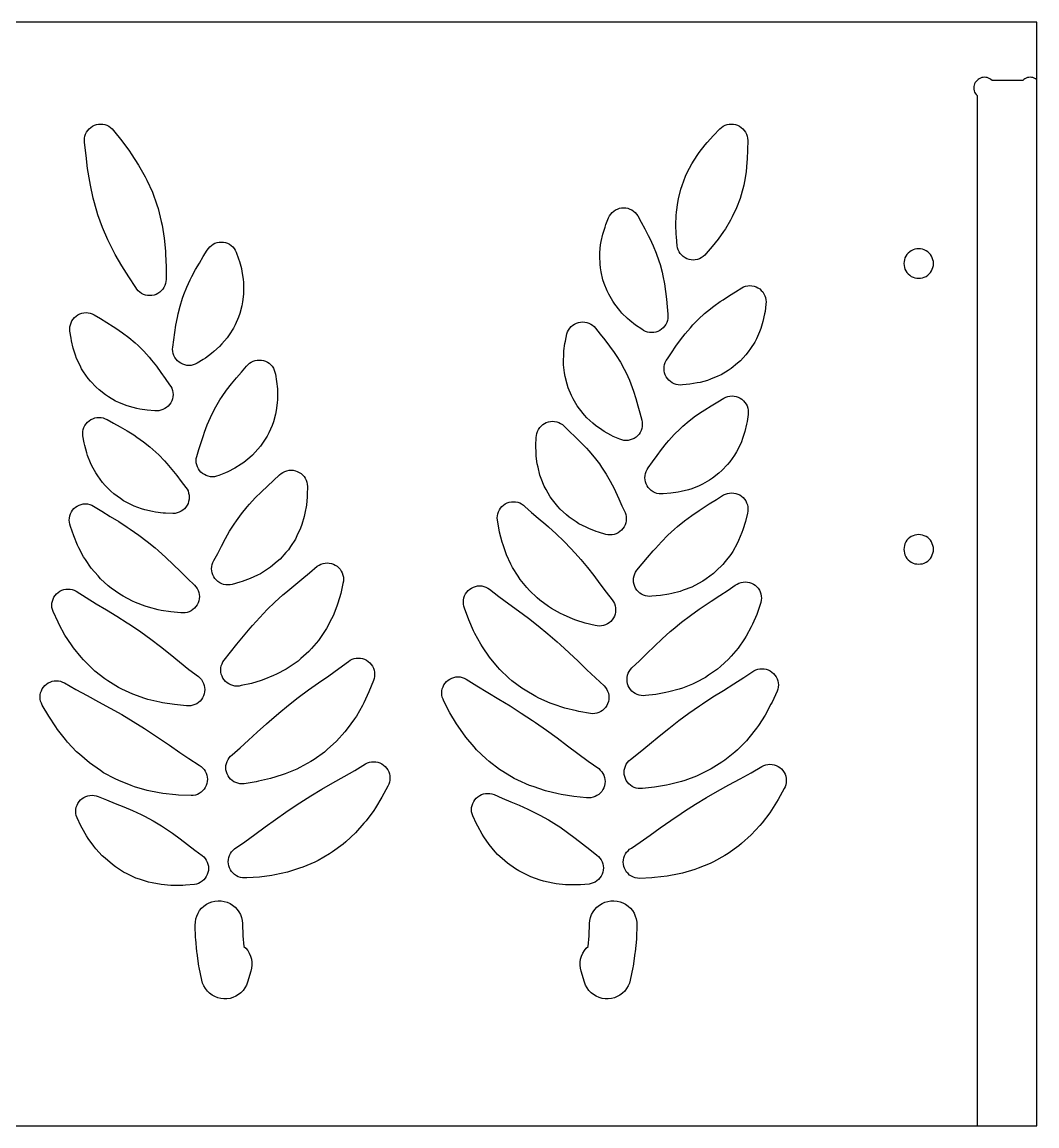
# Model space of a CAD drawing. Header units: inches. Extents: x 0 to 42.2, y -1.9 to 14.
# Drawn here: x 29.38 to 42.25, y 0 to 14 of the extents above; entities that cross this region are included whole.
import ezdxf

# ---------------------------------------------------------------- set-up
doc = ezdxf.new("R2010")
doc.units = ezdxf.units.IN
doc.header["$MEASUREMENT"] = 0
for name, color, linetype in [('CUT_INSIDE', 5, 'Continuous'), ('CUT_OUTSIDE', 1, 'Continuous'), ('POCKET_0.375', 4, 'Continuous'), ('POCKET_0.500', 4, 'Continuous')]:
    doc.layers.add(name, color=color, linetype=linetype)

msp = doc.modelspace()

# ---------------------------------------------------------------- linework, layer by layer
at = {"layer": 'CUT_INSIDE'}
for points in [[(31.101, 10.558), (31.077, 10.546), (31.052, 10.538), (31.025, 10.533), (30.998, 10.531), (30.971, 10.533), (30.945, 10.538), (30.919, 10.546), (30.895, 10.558), (30.873, 10.573), (30.852, 10.591), (30.835, 10.611), (30.82, 10.634), (30.731, 10.77), (30.643, 10.909), (30.561, 11.051), (30.485, 11.198), (30.465, 11.24), (30.397, 11.396), (30.341, 11.556), (30.325, 11.602), (30.28, 11.766), (30.245, 11.933), (30.236, 11.976), (30.21, 12.141), (30.189, 12.307), (30.17, 12.473), (30.168, 12.5), (30.17, 12.527), (30.175, 12.553), (30.184, 12.579), (30.196, 12.603), (30.211, 12.626), (30.229, 12.646), (30.249, 12.664), (30.272, 12.679), (30.296, 12.691), (30.321, 12.699), (30.348, 12.704), (30.375, 12.706), (30.402, 12.704), (30.428, 12.699), (30.454, 12.691), (30.478, 12.679), (30.5, 12.664), (30.521, 12.646), (30.538, 12.626), (30.642, 12.494), (30.741, 12.361), (30.763, 12.328), (30.856, 12.186), (30.939, 12.039), (30.96, 11.997), (31.031, 11.841), (31.087, 11.681), (31.103, 11.635), (31.144, 11.471), (31.154, 11.425), (31.181, 11.261), (31.196, 11.096), (31.199, 11.058), (31.204, 10.897), (31.205, 10.737), (31.203, 10.71), (31.197, 10.684), (31.189, 10.658), (31.177, 10.634), (31.162, 10.611), (31.144, 10.591), (31.124, 10.573)], [(38.499, 11.807), (38.484, 11.761), (38.44, 11.642), (38.384, 11.528), (38.363, 11.486), (38.299, 11.379), (38.275, 11.343), (38.205, 11.246), (38.13, 11.153), (38.054, 11.063), (38.036, 11.043), (38.015, 11.025), (37.993, 11.01), (37.969, 10.998), (37.943, 10.989), (37.917, 10.984), (37.89, 10.982), (37.863, 10.984), (37.837, 10.989), (37.811, 10.998), (37.787, 11.01), (37.764, 11.025), (37.744, 11.043), (37.726, 11.063), (37.711, 11.085), (37.699, 11.11), (37.691, 11.135), (37.685, 11.162), (37.677, 11.275), (37.675, 11.308), (37.671, 11.427), (37.676, 11.546), (37.679, 11.59), (37.695, 11.712), (37.704, 11.759), (37.734, 11.881), (37.75, 11.927), (37.794, 12.047), (37.815, 12.091), (37.872, 12.203), (37.941, 12.309), (37.965, 12.346), (38.041, 12.443), (38.067, 12.472), (38.146, 12.56), (38.229, 12.646), (38.249, 12.664), (38.272, 12.679), (38.296, 12.691), (38.321, 12.699), (38.348, 12.704), (38.375, 12.706), (38.402, 12.704), (38.428, 12.699), (38.454, 12.691), (38.478, 12.679), (38.5, 12.664), (38.521, 12.646), (38.538, 12.626), (38.553, 12.603), (38.565, 12.579), (38.574, 12.553), (38.579, 12.527), (38.581, 12.5), (38.579, 12.381), (38.575, 12.262), (38.572, 12.223), (38.561, 12.099), (38.54, 11.976), (38.531, 11.93)], [(37.442, 10.077), (37.417, 10.069), (37.39, 10.063), (37.363, 10.062), (37.336, 10.063), (37.31, 10.069), (37.284, 10.077), (37.26, 10.089), (37.238, 10.104), (37.159, 10.158), (37.085, 10.217), (37.057, 10.242), (36.987, 10.31), (36.959, 10.342), (36.897, 10.421), (36.872, 10.459), (36.821, 10.547), (36.8, 10.59), (36.762, 10.686), (36.746, 10.733), (36.724, 10.834), (36.715, 10.881), (36.712, 10.929), (36.705, 11.03), (36.708, 11.076), (36.716, 11.173), (36.724, 11.215), (36.743, 11.308), (36.772, 11.4), (36.783, 11.431), (36.817, 11.517), (36.829, 11.542), (36.844, 11.564), (36.862, 11.584), (36.882, 11.602), (36.905, 11.617), (36.929, 11.629), (36.955, 11.638), (36.981, 11.643), (37.008, 11.645), (37.035, 11.643), (37.061, 11.638), (37.087, 11.629), (37.111, 11.617), (37.134, 11.602), (37.154, 11.584), (37.172, 11.564), (37.187, 11.542), (37.23, 11.461), (37.275, 11.378), (37.32, 11.294), (37.339, 11.255), (37.383, 11.164), (37.422, 11.07), (37.455, 10.973), (37.471, 10.927), (37.497, 10.827), (37.507, 10.78), (37.526, 10.681), (37.54, 10.583), (37.55, 10.485), (37.559, 10.389), (37.568, 10.295), (37.57, 10.268), (37.568, 10.241), (37.563, 10.214), (37.554, 10.189), (37.542, 10.165), (37.527, 10.142), (37.509, 10.122), (37.489, 10.104), (37.466, 10.089)], [(32.164, 10.402), (32.138, 10.303), (32.122, 10.256), (32.08, 10.162), (32.059, 10.119), (32.003, 10.033), (31.978, 9.994), (31.911, 9.918), (31.883, 9.886), (31.81, 9.82), (31.781, 9.795), (31.703, 9.738), (31.676, 9.72), (31.598, 9.672), (31.574, 9.66), (31.548, 9.651), (31.522, 9.646), (31.495, 9.644), (31.468, 9.646), (31.441, 9.651), (31.416, 9.66), (31.392, 9.672), (31.369, 9.687), (31.349, 9.705), (31.331, 9.725), (31.316, 9.747), (31.304, 9.771), (31.295, 9.797), (31.29, 9.823), (31.288, 9.85), (31.29, 9.877), (31.304, 9.969), (31.316, 10.063), (31.33, 10.158), (31.349, 10.255), (31.358, 10.3), (31.382, 10.399), (31.413, 10.497), (31.429, 10.543), (31.467, 10.639), (31.51, 10.732), (31.531, 10.773), (31.578, 10.86), (31.627, 10.944), (31.677, 11.026), (31.726, 11.106), (31.741, 11.129), (31.758, 11.149), (31.779, 11.167), (31.801, 11.182), (31.825, 11.194), (31.851, 11.203), (31.877, 11.208), (31.904, 11.21), (31.931, 11.208), (31.958, 11.203), (31.983, 11.194), (32.007, 11.182), (32.03, 11.167), (32.05, 11.149), (32.068, 11.129), (32.083, 11.106), (32.095, 11.082), (32.125, 10.996), (32.135, 10.965), (32.16, 10.874), (32.167, 10.837), (32.182, 10.74), (32.185, 10.697), (32.188, 10.597), (32.185, 10.551), (32.174, 10.45)], [(38.557, 9.781), (38.488, 9.704), (38.451, 9.672), (38.372, 9.606), (38.332, 9.58), (38.245, 9.528), (38.203, 9.507), (38.111, 9.469), (38.071, 9.456), (37.978, 9.43), (37.94, 9.423), (37.848, 9.407), (37.753, 9.399), (37.726, 9.397), (37.699, 9.399), (37.673, 9.404), (37.647, 9.413), (37.623, 9.425), (37.601, 9.44), (37.58, 9.458), (37.563, 9.478), (37.548, 9.5), (37.536, 9.524), (37.527, 9.55), (37.522, 9.576), (37.52, 9.603), (37.522, 9.63), (37.527, 9.657), (37.536, 9.682), (37.548, 9.706), (37.563, 9.729), (37.617, 9.807), (37.672, 9.888), (37.728, 9.968), (37.789, 10.047), (37.854, 10.124), (37.886, 10.16), (37.958, 10.234), (38.035, 10.303), (38.071, 10.335), (38.151, 10.398), (38.233, 10.456), (38.269, 10.479), (38.349, 10.531), (38.428, 10.58), (38.505, 10.63), (38.529, 10.642), (38.555, 10.65), (38.581, 10.656), (38.608, 10.657), (38.635, 10.656), (38.662, 10.65), (38.687, 10.642), (38.712, 10.63), (38.734, 10.615), (38.754, 10.597), (38.772, 10.577), (38.787, 10.554), (38.799, 10.53), (38.808, 10.505), (38.813, 10.478), (38.815, 10.451), (38.813, 10.424), (38.801, 10.331), (38.795, 10.299), (38.775, 10.204), (38.746, 10.113), (38.732, 10.073), (38.691, 9.984), (38.671, 9.942), (38.616, 9.858), (38.589, 9.817)], [(31.165, 9.085), (31.14, 9.076), (31.113, 9.071), (31.087, 9.069), (31.06, 9.071), (30.964, 9.078), (30.871, 9.092), (30.833, 9.099), (30.739, 9.123), (30.699, 9.137), (30.606, 9.174), (30.564, 9.194), (30.476, 9.245), (30.436, 9.272), (30.355, 9.336), (30.318, 9.368), (30.248, 9.444), (30.217, 9.48), (30.159, 9.565), (30.133, 9.604), (30.113, 9.645), (30.07, 9.733), (30.057, 9.774), (30.026, 9.863), (30.005, 9.958), (29.999, 9.99), (29.986, 10.081), (29.984, 10.108), (29.986, 10.135), (29.991, 10.162), (29.999, 10.187), (30.011, 10.212), (30.026, 10.234), (30.044, 10.254), (30.064, 10.272), (30.087, 10.287), (30.111, 10.299), (30.137, 10.308), (30.163, 10.313), (30.19, 10.315), (30.217, 10.313), (30.243, 10.308), (30.269, 10.299), (30.293, 10.287), (30.372, 10.239), (30.452, 10.19), (30.534, 10.14), (30.569, 10.116), (30.653, 10.059), (30.734, 9.998), (30.812, 9.931), (30.849, 9.898), (30.922, 9.826), (30.99, 9.749), (31.02, 9.714), (31.082, 9.636), (31.139, 9.557), (31.195, 9.478), (31.25, 9.401), (31.265, 9.379), (31.277, 9.355), (31.286, 9.329), (31.291, 9.303), (31.293, 9.276), (31.291, 9.249), (31.286, 9.222), (31.277, 9.197), (31.265, 9.173), (31.25, 9.15), (31.232, 9.13), (31.212, 9.112), (31.19, 9.097)], [(37.118, 8.708), (37.092, 8.7), (37.066, 8.694), (37.039, 8.693), (37.012, 8.694), (36.986, 8.7), (36.96, 8.708), (36.876, 8.746), (36.847, 8.761), (36.763, 8.807), (36.731, 8.828), (36.65, 8.884), (36.618, 8.912), (36.543, 8.98), (36.513, 9.014), (36.447, 9.093), (36.42, 9.133), (36.367, 9.221), (36.345, 9.265), (36.306, 9.36), (36.29, 9.406), (36.266, 9.505), (36.257, 9.551), (36.247, 9.651), (36.245, 9.693), (36.248, 9.791), (36.25, 9.829), (36.263, 9.923), (36.269, 9.955), (36.288, 10.044), (36.297, 10.07), (36.309, 10.094), (36.324, 10.117), (36.342, 10.137), (36.362, 10.155), (36.384, 10.17), (36.408, 10.182), (36.434, 10.19), (36.46, 10.196), (36.487, 10.197), (36.514, 10.196), (36.541, 10.19), (36.566, 10.182), (36.591, 10.17), (36.613, 10.155), (36.633, 10.137), (36.651, 10.117), (36.709, 10.043), (36.769, 9.968), (36.829, 9.891), (36.886, 9.811), (36.912, 9.773), (36.967, 9.686), (37.016, 9.596), (37.038, 9.552), (37.081, 9.459), (37.118, 9.364), (37.133, 9.32), (37.163, 9.227), (37.189, 9.134), (37.213, 9.042), (37.238, 8.952), (37.243, 8.926), (37.245, 8.899), (37.243, 8.872), (37.238, 8.846), (37.23, 8.82), (37.218, 8.796), (37.203, 8.773), (37.185, 8.753), (37.165, 8.735), (37.142, 8.72)], [(32.507, 8.791), (32.485, 8.747), (32.428, 8.66), (32.401, 8.62), (32.369, 8.584), (32.302, 8.509), (32.267, 8.479), (32.191, 8.416), (32.156, 8.392), (32.075, 8.341), (31.988, 8.297), (31.959, 8.283), (31.872, 8.248), (31.846, 8.239), (31.82, 8.234), (31.793, 8.232), (31.766, 8.234), (31.74, 8.239), (31.714, 8.248), (31.69, 8.26), (31.667, 8.275), (31.647, 8.292), (31.629, 8.313), (31.614, 8.335), (31.602, 8.359), (31.594, 8.385), (31.588, 8.411), (31.587, 8.438), (31.588, 8.465), (31.594, 8.492), (31.622, 8.579), (31.649, 8.668), (31.678, 8.758), (31.692, 8.799), (31.727, 8.893), (31.767, 8.986), (31.788, 9.03), (31.835, 9.122), (31.888, 9.21), (31.915, 9.25), (31.973, 9.333), (32.034, 9.412), (32.097, 9.487), (32.161, 9.561), (32.223, 9.634), (32.241, 9.654), (32.261, 9.672), (32.283, 9.687), (32.308, 9.699), (32.333, 9.707), (32.36, 9.713), (32.387, 9.714), (32.414, 9.713), (32.44, 9.707), (32.466, 9.699), (32.49, 9.687), (32.512, 9.672), (32.532, 9.654), (32.55, 9.634), (32.565, 9.611), (32.577, 9.587), (32.586, 9.561), (32.591, 9.535), (32.607, 9.441), (32.616, 9.348), (32.619, 9.31), (32.618, 9.214), (32.615, 9.171), (32.602, 9.073), (32.593, 9.027), (32.565, 8.93), (32.549, 8.884)], [(38.324, 8.388), (38.254, 8.312), (38.217, 8.28), (38.136, 8.216), (38.096, 8.189), (38.007, 8.139), (37.966, 8.119), (37.873, 8.082), (37.832, 8.068), (37.738, 8.045), (37.701, 8.037), (37.607, 8.024), (37.511, 8.017), (37.484, 8.015), (37.458, 8.017), (37.431, 8.022), (37.406, 8.031), (37.381, 8.043), (37.359, 8.058), (37.339, 8.076), (37.321, 8.096), (37.306, 8.118), (37.294, 8.143), (37.285, 8.168), (37.28, 8.195), (37.278, 8.221), (37.28, 8.248), (37.285, 8.275), (37.294, 8.3), (37.306, 8.325), (37.321, 8.347), (37.376, 8.424), (37.432, 8.502), (37.49, 8.581), (37.551, 8.659), (37.582, 8.693), (37.65, 8.77), (37.723, 8.843), (37.76, 8.875), (37.838, 8.942), (37.919, 9.004), (38.003, 9.06), (38.038, 9.084), (38.12, 9.134), (38.201, 9.182), (38.28, 9.231), (38.304, 9.242), (38.33, 9.251), (38.356, 9.256), (38.383, 9.258), (38.41, 9.256), (38.436, 9.251), (38.462, 9.242), (38.486, 9.231), (38.509, 9.216), (38.529, 9.198), (38.547, 9.177), (38.562, 9.155), (38.574, 9.131), (38.582, 9.105), (38.587, 9.079), (38.589, 9.052), (38.587, 9.025), (38.574, 8.933), (38.567, 8.901), (38.546, 8.807), (38.516, 8.718), (38.502, 8.677), (38.459, 8.589), (38.439, 8.548), (38.413, 8.509), (38.356, 8.424)], [(31.395, 7.795), (31.371, 7.783), (31.345, 7.774), (31.319, 7.769), (31.292, 7.767), (31.199, 7.771), (31.166, 7.773), (31.07, 7.784), (31.033, 7.791), (30.935, 7.813), (30.895, 7.826), (30.799, 7.861), (30.758, 7.881), (30.666, 7.929), (30.626, 7.956), (30.542, 8.017), (30.505, 8.05), (30.431, 8.124), (30.399, 8.16), (30.338, 8.243), (30.313, 8.281), (30.265, 8.371), (30.246, 8.409), (30.21, 8.502), (30.198, 8.538), (30.173, 8.63), (30.167, 8.662), (30.149, 8.753), (30.148, 8.78), (30.149, 8.807), (30.155, 8.833), (30.163, 8.859), (30.175, 8.883), (30.19, 8.905), (30.208, 8.926), (30.228, 8.943), (30.251, 8.958), (30.275, 8.97), (30.3, 8.979), (30.327, 8.984), (30.354, 8.986), (30.381, 8.984), (30.407, 8.979), (30.433, 8.97), (30.457, 8.958), (30.539, 8.911), (30.624, 8.865), (30.709, 8.816), (30.794, 8.763), (30.832, 8.737), (30.917, 8.678), (30.998, 8.612), (31.035, 8.58), (31.111, 8.51), (31.183, 8.435), (31.213, 8.401), (31.278, 8.325), (31.339, 8.249), (31.397, 8.173), (31.456, 8.099), (31.471, 8.077), (31.483, 8.053), (31.491, 8.027), (31.497, 8.001), (31.498, 7.974), (31.497, 7.947), (31.491, 7.92), (31.483, 7.895), (31.471, 7.871), (31.456, 7.848), (31.438, 7.828), (31.418, 7.81)], [(36.914, 7.51), (36.889, 7.502), (36.862, 7.496), (36.835, 7.495), (36.808, 7.496), (36.782, 7.502), (36.69, 7.529), (36.659, 7.54), (36.567, 7.575), (36.533, 7.592), (36.441, 7.638), (36.406, 7.662), (36.319, 7.72), (36.284, 7.75), (36.205, 7.821), (36.173, 7.857), (36.105, 7.939), (36.078, 7.98), (36.024, 8.071), (36.002, 8.114), (35.962, 8.211), (35.947, 8.255), (35.922, 8.355), (35.913, 8.397), (35.9, 8.496), (35.898, 8.534), (35.895, 8.631), (35.9, 8.73), (35.902, 8.757), (35.907, 8.784), (35.916, 8.809), (35.928, 8.834), (35.943, 8.856), (35.96, 8.876), (35.981, 8.894), (36.003, 8.909), (36.027, 8.921), (36.053, 8.93), (36.079, 8.935), (36.106, 8.937), (36.133, 8.935), (36.16, 8.93), (36.185, 8.921), (36.209, 8.909), (36.232, 8.894), (36.252, 8.876), (36.322, 8.808), (36.394, 8.74), (36.466, 8.669), (36.537, 8.596), (36.567, 8.561), (36.636, 8.481), (36.7, 8.396), (36.728, 8.355), (36.786, 8.267), (36.839, 8.176), (36.886, 8.083), (36.905, 8.045), (36.946, 7.955), (36.986, 7.866), (37.026, 7.78), (37.035, 7.754), (37.04, 7.728), (37.042, 7.701), (37.04, 7.674), (37.035, 7.647), (37.026, 7.622), (37.014, 7.598), (36.999, 7.575), (36.981, 7.555), (36.961, 7.537), (36.938, 7.522)], [(32.783, 7.349), (32.756, 7.308), (32.723, 7.271), (32.65, 7.188), (32.614, 7.157), (32.53, 7.087), (32.492, 7.061), (32.402, 7.004), (32.363, 6.985), (32.27, 6.941), (32.171, 6.905), (32.14, 6.895), (32.042, 6.868), (32.016, 6.862), (31.989, 6.861), (31.962, 6.862), (31.935, 6.868), (31.91, 6.876), (31.886, 6.888), (31.863, 6.903), (31.843, 6.921), (31.825, 6.941), (31.81, 6.964), (31.798, 6.988), (31.789, 7.014), (31.784, 7.04), (31.782, 7.067), (31.784, 7.094), (31.789, 7.12), (31.798, 7.146), (31.81, 7.17), (31.859, 7.261), (31.907, 7.355), (31.957, 7.449), (32.01, 7.542), (32.069, 7.634), (32.096, 7.674), (32.161, 7.764), (32.231, 7.85), (32.263, 7.887), (32.336, 7.967), (32.413, 8.043), (32.491, 8.115), (32.569, 8.186), (32.645, 8.257), (32.665, 8.274), (32.687, 8.289), (32.712, 8.301), (32.737, 8.31), (32.764, 8.315), (32.79, 8.317), (32.817, 8.315), (32.844, 8.31), (32.869, 8.301), (32.894, 8.289), (32.916, 8.274), (32.936, 8.257), (32.954, 8.236), (32.969, 8.214), (32.981, 8.19), (32.99, 8.164), (32.995, 8.138), (32.997, 8.111), (32.996, 8.009), (32.993, 7.977), (32.985, 7.872), (32.966, 7.77), (32.958, 7.728), (32.926, 7.626), (32.911, 7.583), (32.865, 7.484), (32.844, 7.441)], [(38.265, 7.121), (38.183, 7.039), (38.146, 7.006), (38.053, 6.937), (38.013, 6.91), (37.912, 6.855), (37.871, 6.834), (37.765, 6.793), (37.725, 6.779), (37.618, 6.751), (37.581, 6.744), (37.475, 6.727), (37.366, 6.717), (37.339, 6.715), (37.312, 6.717), (37.285, 6.722), (37.26, 6.731), (37.236, 6.743), (37.213, 6.758), (37.193, 6.776), (37.175, 6.796), (37.16, 6.819), (37.148, 6.843), (37.14, 6.868), (37.134, 6.895), (37.133, 6.922), (37.134, 6.949), (37.14, 6.975), (37.148, 7.001), (37.16, 7.025), (37.175, 7.047), (37.244, 7.127), (37.312, 7.209), (37.382, 7.292), (37.411, 7.324), (37.487, 7.409), (37.567, 7.491), (37.652, 7.569), (37.689, 7.601), (37.779, 7.675), (37.871, 7.743), (37.967, 7.807), (38.002, 7.83), (38.094, 7.888), (38.186, 7.945), (38.275, 8.002), (38.299, 8.013), (38.324, 8.022), (38.351, 8.027), (38.378, 8.029), (38.405, 8.027), (38.431, 8.022), (38.457, 8.013), (38.481, 8.002), (38.503, 7.987), (38.524, 7.969), (38.541, 7.948), (38.556, 7.926), (38.568, 7.902), (38.577, 7.876), (38.582, 7.85), (38.584, 7.823), (38.582, 7.796), (38.577, 7.77), (38.552, 7.664), (38.52, 7.562), (38.508, 7.526), (38.466, 7.424), (38.447, 7.386), (38.391, 7.287), (38.366, 7.249), (38.297, 7.157)], [(31.499, 6.522), (31.474, 6.513), (31.447, 6.508), (31.42, 6.506), (31.393, 6.508), (31.267, 6.519), (31.143, 6.539), (31.106, 6.546), (30.981, 6.578), (30.941, 6.591), (30.818, 6.637), (30.777, 6.657), (30.659, 6.717), (30.619, 6.744), (30.509, 6.819), (30.472, 6.851), (30.374, 6.939), (30.342, 6.976), (30.256, 7.075), (30.183, 7.184), (30.159, 7.219), (30.099, 7.333), (30.082, 7.367), (30.033, 7.483), (29.992, 7.604), (29.983, 7.63), (29.978, 7.656), (29.976, 7.683), (29.978, 7.71), (29.983, 7.737), (29.992, 7.762), (30.004, 7.787), (30.019, 7.809), (30.036, 7.829), (30.057, 7.847), (30.079, 7.862), (30.103, 7.874), (30.129, 7.883), (30.155, 7.888), (30.182, 7.89), (30.209, 7.888), (30.236, 7.883), (30.261, 7.874), (30.285, 7.862), (30.389, 7.796), (30.496, 7.73), (30.604, 7.664), (30.712, 7.594), (30.751, 7.569), (30.86, 7.494), (30.966, 7.414), (31.068, 7.33), (31.105, 7.298), (31.202, 7.211), (31.296, 7.122), (31.387, 7.033), (31.476, 6.944), (31.566, 6.858), (31.584, 6.838), (31.599, 6.816), (31.611, 6.792), (31.62, 6.766), (31.625, 6.74), (31.627, 6.713), (31.625, 6.686), (31.62, 6.659), (31.611, 6.634), (31.599, 6.609), (31.584, 6.587), (31.566, 6.567), (31.546, 6.549), (31.524, 6.534)], [(36.802, 6.366), (36.778, 6.354), (36.753, 6.346), (36.726, 6.341), (36.699, 6.339), (36.672, 6.341), (36.646, 6.346), (36.522, 6.377), (36.402, 6.416), (36.366, 6.429), (36.247, 6.48), (36.209, 6.498), (36.094, 6.563), (36.056, 6.588), (35.947, 6.667), (35.911, 6.699), (35.813, 6.791), (35.781, 6.828), (35.696, 6.932), (35.669, 6.972), (35.598, 7.084), (35.578, 7.126), (35.522, 7.244), (35.479, 7.368), (35.466, 7.404), (35.435, 7.529), (35.429, 7.561), (35.406, 7.684), (35.404, 7.711), (35.406, 7.738), (35.411, 7.764), (35.42, 7.79), (35.432, 7.814), (35.447, 7.836), (35.465, 7.857), (35.485, 7.875), (35.507, 7.89), (35.532, 7.901), (35.557, 7.91), (35.584, 7.915), (35.611, 7.917), (35.638, 7.915), (35.664, 7.91), (35.69, 7.901), (35.714, 7.89), (35.736, 7.875), (35.756, 7.857), (35.84, 7.782), (35.924, 7.71), (36.021, 7.627), (36.053, 7.598), (36.153, 7.51), (36.25, 7.418), (36.343, 7.321), (36.433, 7.221), (36.465, 7.185), (36.55, 7.083), (36.63, 6.979), (36.708, 6.874), (36.785, 6.771), (36.863, 6.671), (36.878, 6.648), (36.89, 6.624), (36.899, 6.598), (36.904, 6.572), (36.906, 6.545), (36.904, 6.518), (36.899, 6.492), (36.89, 6.466), (36.878, 6.442), (36.863, 6.419), (36.845, 6.399), (36.825, 6.381)], [(33.139, 6.158), (33.05, 6.055), (33.017, 6.018), (32.915, 5.927), (32.878, 5.896), (32.766, 5.818), (32.727, 5.793), (32.607, 5.73), (32.569, 5.711), (32.446, 5.662), (32.41, 5.65), (32.286, 5.613), (32.158, 5.584), (32.132, 5.579), (32.105, 5.577), (32.078, 5.579), (32.051, 5.584), (32.026, 5.593), (32.001, 5.605), (31.979, 5.62), (31.959, 5.637), (31.941, 5.658), (31.926, 5.68), (31.914, 5.704), (31.905, 5.73), (31.9, 5.756), (31.898, 5.783), (31.9, 5.81), (31.905, 5.837), (31.914, 5.862), (31.926, 5.886), (31.941, 5.909), (32.023, 6.007), (32.104, 6.108), (32.186, 6.21), (32.271, 6.313), (32.302, 6.347), (32.392, 6.45), (32.487, 6.549), (32.585, 6.644), (32.687, 6.735), (32.722, 6.765), (32.823, 6.851), (32.925, 6.934), (33.025, 7.015), (33.122, 7.098), (33.145, 7.113), (33.169, 7.125), (33.195, 7.133), (33.221, 7.138), (33.248, 7.14), (33.275, 7.138), (33.301, 7.133), (33.327, 7.125), (33.351, 7.113), (33.374, 7.098), (33.394, 7.08), (33.412, 7.06), (33.427, 7.037), (33.439, 7.013), (33.447, 6.987), (33.453, 6.961), (33.454, 6.934), (33.453, 6.907), (33.447, 6.881), (33.419, 6.752), (33.383, 6.628), (33.37, 6.592), (33.322, 6.468), (33.303, 6.43), (33.241, 6.309), (33.216, 6.271)], [(38.236, 5.827), (38.2, 5.795), (38.085, 5.715), (38.045, 5.688), (37.922, 5.623), (37.881, 5.603), (37.753, 5.553), (37.712, 5.539), (37.582, 5.504), (37.545, 5.496), (37.416, 5.473), (37.284, 5.457), (37.257, 5.456), (37.23, 5.457), (37.203, 5.463), (37.178, 5.471), (37.154, 5.483), (37.131, 5.498), (37.111, 5.516), (37.093, 5.536), (37.078, 5.559), (37.066, 5.583), (37.058, 5.608), (37.052, 5.635), (37.051, 5.662), (37.052, 5.689), (37.058, 5.715), (37.066, 5.741), (37.078, 5.765), (37.093, 5.787), (37.111, 5.808), (37.207, 5.897), (37.302, 5.99), (37.398, 6.084), (37.497, 6.178), (37.599, 6.269), (37.636, 6.301), (37.743, 6.39), (37.854, 6.475), (37.967, 6.555), (38.082, 6.632), (38.118, 6.656), (38.23, 6.728), (38.332, 6.794), (38.424, 6.857), (38.447, 6.872), (38.471, 6.884), (38.497, 6.893), (38.523, 6.898), (38.55, 6.9), (38.577, 6.898), (38.603, 6.893), (38.629, 6.884), (38.653, 6.872), (38.676, 6.857), (38.696, 6.839), (38.714, 6.819), (38.729, 6.797), (38.741, 6.772), (38.749, 6.747), (38.754, 6.72), (38.756, 6.694), (38.754, 6.667), (38.749, 6.64), (38.741, 6.615), (38.696, 6.488), (38.643, 6.365), (38.627, 6.331), (38.562, 6.211), (38.539, 6.176), (38.461, 6.061), (38.371, 5.957), (38.339, 5.921)], [(31.569, 5.343), (31.543, 5.335), (31.517, 5.33), (31.49, 5.328), (31.463, 5.33), (31.311, 5.343), (31.161, 5.366), (31.124, 5.373), (30.974, 5.409), (30.934, 5.423), (30.785, 5.474), (30.645, 5.539), (30.601, 5.561), (30.468, 5.643), (30.427, 5.67), (30.303, 5.768), (30.267, 5.8), (30.156, 5.91), (30.126, 5.945), (30.029, 6.065), (30.005, 6.1), (29.922, 6.226), (29.848, 6.36), (29.834, 6.389), (29.771, 6.524), (29.762, 6.55), (29.757, 6.576), (29.755, 6.603), (29.757, 6.63), (29.762, 6.656), (29.771, 6.682), (29.783, 6.706), (29.798, 6.729), (29.815, 6.749), (29.836, 6.767), (29.858, 6.782), (29.882, 6.794), (29.908, 6.802), (29.934, 6.808), (29.961, 6.809), (29.988, 6.808), (30.015, 6.802), (30.04, 6.794), (30.064, 6.782), (30.19, 6.701), (30.319, 6.623), (30.45, 6.545), (30.582, 6.464), (30.713, 6.381), (30.753, 6.354), (30.883, 6.265), (31.011, 6.174), (31.135, 6.079), (31.256, 5.982), (31.376, 5.885), (31.495, 5.789), (31.615, 5.698), (31.636, 5.68), (31.653, 5.66), (31.668, 5.637), (31.68, 5.613), (31.689, 5.587), (31.694, 5.561), (31.696, 5.534), (31.694, 5.507), (31.689, 5.481), (31.68, 5.455), (31.668, 5.431), (31.653, 5.408), (31.636, 5.388), (31.615, 5.37), (31.593, 5.355)], [(36.694, 5.243), (36.668, 5.235), (36.642, 5.229), (36.615, 5.228), (36.588, 5.229), (36.441, 5.257), (36.408, 5.263), (36.26, 5.3), (36.116, 5.349), (36.075, 5.362), (35.934, 5.426), (35.893, 5.446), (35.757, 5.525), (35.717, 5.552), (35.59, 5.647), (35.553, 5.679), (35.439, 5.788), (35.407, 5.824), (35.307, 5.944), (35.219, 6.075), (35.195, 6.11), (35.122, 6.247), (35.105, 6.281), (35.044, 6.42), (34.991, 6.565), (34.982, 6.59), (34.977, 6.617), (34.975, 6.643), (34.977, 6.67), (34.982, 6.697), (34.991, 6.722), (35.003, 6.747), (35.018, 6.769), (35.036, 6.789), (35.056, 6.807), (35.078, 6.822), (35.103, 6.834), (35.128, 6.843), (35.155, 6.848), (35.182, 6.85), (35.208, 6.848), (35.235, 6.843), (35.261, 6.834), (35.285, 6.822), (35.307, 6.807), (35.427, 6.714), (35.55, 6.623), (35.675, 6.531), (35.801, 6.438), (35.925, 6.342), (36.047, 6.242), (36.166, 6.138), (36.203, 6.106), (36.318, 6), (36.43, 5.893), (36.54, 5.786), (36.65, 5.681), (36.761, 5.58), (36.778, 5.56), (36.793, 5.537), (36.805, 5.513), (36.814, 5.487), (36.819, 5.461), (36.821, 5.434), (36.819, 5.407), (36.814, 5.381), (36.805, 5.355), (36.793, 5.331), (36.778, 5.308), (36.761, 5.288), (36.74, 5.27), (36.718, 5.255)], [(33.367, 4.881), (33.249, 4.774), (33.212, 4.742), (33.082, 4.649), (33.042, 4.623), (32.903, 4.546), (32.862, 4.525), (32.717, 4.465), (32.677, 4.451), (32.53, 4.405), (32.378, 4.371), (32.346, 4.364), (32.196, 4.34), (32.169, 4.338), (32.142, 4.34), (32.116, 4.346), (32.09, 4.354), (32.066, 4.366), (32.043, 4.381), (32.023, 4.399), (32.005, 4.419), (31.99, 4.442), (31.978, 4.466), (31.97, 4.491), (31.964, 4.518), (31.963, 4.545), (31.964, 4.572), (31.97, 4.598), (31.978, 4.624), (31.99, 4.648), (32.005, 4.67), (32.023, 4.691), (32.043, 4.708), (32.143, 4.794), (32.249, 4.891), (32.362, 4.996), (32.478, 5.1), (32.512, 5.131), (32.633, 5.235), (32.756, 5.337), (32.881, 5.435), (33.009, 5.529), (33.138, 5.62), (33.267, 5.71), (33.394, 5.8), (33.517, 5.892), (33.54, 5.907), (33.564, 5.919), (33.59, 5.927), (33.616, 5.932), (33.643, 5.934), (33.67, 5.932), (33.696, 5.927), (33.722, 5.919), (33.746, 5.907), (33.769, 5.892), (33.789, 5.874), (33.807, 5.854), (33.822, 5.831), (33.834, 5.807), (33.842, 5.781), (33.847, 5.755), (33.849, 5.728), (33.847, 5.701), (33.842, 5.675), (33.834, 5.649), (33.777, 5.506), (33.712, 5.368), (33.695, 5.334), (33.618, 5.199), (33.594, 5.164), (33.503, 5.035), (33.473, 5)], [(38.417, 4.741), (38.293, 4.64), (38.252, 4.613), (38.117, 4.527), (38.074, 4.506), (37.932, 4.436), (37.782, 4.382), (37.741, 4.369), (37.59, 4.33), (37.552, 4.323), (37.401, 4.297), (37.247, 4.28), (37.22, 4.278), (37.193, 4.28), (37.167, 4.285), (37.141, 4.294), (37.117, 4.306), (37.095, 4.321), (37.074, 4.339), (37.056, 4.359), (37.041, 4.381), (37.03, 4.406), (37.021, 4.431), (37.016, 4.458), (37.014, 4.485), (37.016, 4.512), (37.021, 4.538), (37.03, 4.564), (37.041, 4.588), (37.056, 4.61), (37.074, 4.63), (37.095, 4.648), (37.217, 4.743), (37.338, 4.841), (37.459, 4.942), (37.582, 5.042), (37.708, 5.14), (37.836, 5.235), (37.968, 5.326), (38.008, 5.353), (38.14, 5.44), (38.273, 5.524), (38.405, 5.606), (38.534, 5.688), (38.66, 5.772), (38.684, 5.784), (38.71, 5.792), (38.736, 5.798), (38.763, 5.799), (38.79, 5.798), (38.817, 5.792), (38.842, 5.784), (38.866, 5.772), (38.889, 5.757), (38.909, 5.739), (38.927, 5.719), (38.942, 5.696), (38.954, 5.672), (38.963, 5.647), (38.968, 5.62), (38.97, 5.593), (38.968, 5.566), (38.963, 5.54), (38.954, 5.514), (38.89, 5.376), (38.876, 5.347), (38.802, 5.209), (38.717, 5.08), (38.694, 5.044), (38.596, 4.921), (38.566, 4.886), (38.454, 4.772)], [(31.602, 4.205), (31.576, 4.196), (31.549, 4.191), (31.523, 4.189), (31.362, 4.197), (31.329, 4.199), (31.165, 4.217), (31.005, 4.247), (30.963, 4.256), (30.804, 4.302), (30.76, 4.316), (30.604, 4.379), (30.561, 4.401), (30.412, 4.48), (30.371, 4.508), (30.232, 4.603), (30.105, 4.714), (30.07, 4.744), (29.955, 4.866), (29.927, 4.899), (29.826, 5.029), (29.805, 5.06), (29.716, 5.195), (29.635, 5.337), (29.623, 5.361), (29.614, 5.386), (29.609, 5.413), (29.607, 5.44), (29.609, 5.467), (29.614, 5.493), (29.623, 5.519), (29.635, 5.543), (29.65, 5.565), (29.668, 5.586), (29.688, 5.603), (29.71, 5.618), (29.735, 5.63), (29.76, 5.639), (29.787, 5.644), (29.814, 5.646), (29.841, 5.644), (29.867, 5.639), (29.893, 5.63), (29.917, 5.618), (30.058, 5.536), (30.202, 5.457), (30.348, 5.379), (30.495, 5.299), (30.642, 5.216), (30.787, 5.13), (30.93, 5.04), (31.071, 4.947), (31.109, 4.922), (31.246, 4.828), (31.38, 4.736), (31.493, 4.659), (31.626, 4.574), (31.648, 4.559), (31.668, 4.541), (31.686, 4.521), (31.701, 4.499), (31.713, 4.475), (31.722, 4.449), (31.727, 4.423), (31.729, 4.396), (31.727, 4.369), (31.722, 4.342), (31.713, 4.317), (31.701, 4.293), (31.686, 4.27), (31.668, 4.25), (31.648, 4.232), (31.626, 4.217)], [(36.645, 4.177), (36.62, 4.169), (36.593, 4.163), (36.566, 4.162), (36.539, 4.163), (36.375, 4.179), (36.215, 4.204), (36.177, 4.211), (36.016, 4.25), (35.859, 4.303), (35.816, 4.317), (35.664, 4.387), (35.62, 4.408), (35.476, 4.495), (35.435, 4.522), (35.301, 4.624), (35.264, 4.656), (35.143, 4.772), (35.112, 4.806), (35.005, 4.932), (34.909, 5.068), (34.888, 5.099), (34.804, 5.24), (34.729, 5.387), (34.717, 5.411), (34.708, 5.436), (34.703, 5.463), (34.701, 5.49), (34.703, 5.517), (34.708, 5.543), (34.717, 5.569), (34.729, 5.593), (34.744, 5.615), (34.762, 5.636), (34.782, 5.653), (34.804, 5.668), (34.829, 5.68), (34.854, 5.689), (34.881, 5.694), (34.907, 5.696), (34.934, 5.694), (34.961, 5.689), (34.986, 5.68), (35.011, 5.668), (35.146, 5.581), (35.285, 5.496), (35.426, 5.412), (35.568, 5.326), (35.71, 5.237), (35.851, 5.144), (35.891, 5.117), (36.03, 5.021), (36.165, 4.923), (36.298, 4.822), (36.429, 4.723), (36.56, 4.625), (36.692, 4.532), (36.712, 4.514), (36.73, 4.493), (36.745, 4.471), (36.757, 4.447), (36.766, 4.421), (36.771, 4.395), (36.773, 4.368), (36.771, 4.341), (36.766, 4.315), (36.757, 4.289), (36.745, 4.265), (36.73, 4.242), (36.712, 4.222), (36.692, 4.204), (36.67, 4.189)], [(33.317, 3.477), (33.276, 3.449), (33.133, 3.368), (33.09, 3.346), (32.94, 3.282), (32.896, 3.267), (32.743, 3.219), (32.583, 3.185), (32.546, 3.178), (32.388, 3.157), (32.227, 3.147), (32.2, 3.145), (32.173, 3.147), (32.147, 3.152), (32.121, 3.16), (32.097, 3.172), (32.074, 3.187), (32.054, 3.205), (32.036, 3.225), (32.021, 3.248), (32.009, 3.272), (32.001, 3.298), (31.996, 3.324), (31.994, 3.351), (31.996, 3.378), (32.001, 3.404), (32.009, 3.43), (32.021, 3.454), (32.036, 3.477), (32.054, 3.497), (32.074, 3.515), (32.203, 3.603), (32.331, 3.697), (32.46, 3.792), (32.591, 3.887), (32.724, 3.981), (32.764, 4.007), (32.901, 4.099), (33.04, 4.186), (33.181, 4.27), (33.321, 4.351), (33.462, 4.43), (33.6, 4.509), (33.735, 4.591), (33.759, 4.603), (33.784, 4.612), (33.811, 4.617), (33.838, 4.619), (33.865, 4.617), (33.891, 4.612), (33.917, 4.603), (33.941, 4.591), (33.963, 4.576), (33.984, 4.559), (34.001, 4.538), (34.016, 4.516), (34.028, 4.492), (34.037, 4.466), (34.042, 4.44), (34.044, 4.413), (34.042, 4.386), (34.037, 4.359), (34.028, 4.334), (34.016, 4.31), (33.941, 4.168), (33.859, 4.033), (33.838, 4.001), (33.742, 3.871), (33.714, 3.839), (33.606, 3.716), (33.486, 3.605), (33.45, 3.574)], [(38.468, 3.552), (38.334, 3.457), (38.293, 3.43), (38.149, 3.35), (38.105, 3.329), (37.954, 3.267), (37.91, 3.252), (37.755, 3.206), (37.713, 3.198), (37.558, 3.167), (37.399, 3.149), (37.366, 3.147), (37.21, 3.139), (37.183, 3.141), (37.156, 3.146), (37.131, 3.155), (37.107, 3.167), (37.084, 3.182), (37.064, 3.2), (37.046, 3.22), (37.031, 3.243), (37.019, 3.267), (37.011, 3.292), (37.005, 3.319), (37.004, 3.346), (37.005, 3.373), (37.011, 3.399), (37.019, 3.425), (37.031, 3.449), (37.046, 3.471), (37.064, 3.491), (37.084, 3.509), (37.107, 3.524), (37.216, 3.597), (37.343, 3.686), (37.473, 3.779), (37.605, 3.872), (37.739, 3.963), (37.779, 3.99), (37.918, 4.079), (38.058, 4.164), (38.2, 4.246), (38.343, 4.325), (38.485, 4.402), (38.625, 4.479), (38.761, 4.559), (38.786, 4.571), (38.811, 4.58), (38.838, 4.585), (38.864, 4.587), (38.891, 4.585), (38.918, 4.58), (38.943, 4.571), (38.968, 4.559), (38.99, 4.544), (39.01, 4.527), (39.028, 4.506), (39.043, 4.484), (39.055, 4.46), (39.064, 4.434), (39.069, 4.408), (39.071, 4.381), (39.069, 4.354), (39.064, 4.327), (39.055, 4.302), (39.043, 4.278), (38.966, 4.138), (38.882, 4.005), (38.861, 3.973), (38.764, 3.844), (38.736, 3.812), (38.625, 3.692), (38.504, 3.583)], [(36.623, 3.081), (36.598, 3.073), (36.571, 3.067), (36.459, 3.059), (36.426, 3.057), (36.31, 3.057), (36.272, 3.059), (36.153, 3.07), (36.111, 3.079), (35.992, 3.103), (35.949, 3.118), (35.832, 3.158), (35.789, 3.179), (35.678, 3.234), (35.638, 3.261), (35.536, 3.331), (35.5, 3.362), (35.41, 3.443), (35.38, 3.478), (35.302, 3.568), (35.234, 3.667), (35.213, 3.699), (35.157, 3.801), (35.142, 3.83), (35.094, 3.933), (35.086, 3.958), (35.08, 3.985), (35.079, 4.012), (35.08, 4.039), (35.086, 4.065), (35.094, 4.091), (35.106, 4.115), (35.121, 4.137), (35.139, 4.157), (35.159, 4.175), (35.182, 4.19), (35.206, 4.202), (35.231, 4.211), (35.258, 4.216), (35.285, 4.218), (35.312, 4.216), (35.338, 4.211), (35.364, 4.202), (35.469, 4.157), (35.576, 4.112), (35.685, 4.067), (35.794, 4.018), (35.835, 3.998), (35.946, 3.943), (36.053, 3.884), (36.158, 3.819), (36.198, 3.792), (36.298, 3.723), (36.394, 3.651), (36.487, 3.578), (36.579, 3.505), (36.67, 3.435), (36.69, 3.418), (36.708, 3.397), (36.723, 3.375), (36.735, 3.351), (36.744, 3.325), (36.749, 3.299), (36.751, 3.272), (36.749, 3.245), (36.744, 3.218), (36.735, 3.193), (36.723, 3.169), (36.708, 3.146), (36.69, 3.126), (36.67, 3.108), (36.648, 3.093)], [(31.589, 3.068), (31.563, 3.062), (31.45, 3.053), (31.418, 3.051), (31.301, 3.049), (31.263, 3.051), (31.143, 3.06), (31.027, 3.082), (30.981, 3.091), (30.866, 3.129), (30.82, 3.144), (30.71, 3.197), (30.666, 3.219), (30.563, 3.287), (30.523, 3.314), (30.43, 3.395), (30.396, 3.425), (30.315, 3.516), (30.287, 3.548), (30.218, 3.646), (30.197, 3.678), (30.139, 3.778), (30.124, 3.808), (30.075, 3.909), (30.066, 3.935), (30.061, 3.961), (30.059, 3.988), (30.061, 4.015), (30.066, 4.041), (30.075, 4.067), (30.087, 4.091), (30.102, 4.113), (30.12, 4.134), (30.14, 4.152), (30.162, 4.167), (30.187, 4.178), (30.212, 4.187), (30.239, 4.192), (30.266, 4.194), (30.292, 4.192), (30.319, 4.187), (30.345, 4.178), (30.451, 4.134), (30.56, 4.091), (30.669, 4.047), (30.78, 4), (30.889, 3.948), (30.932, 3.927), (31.041, 3.869), (31.146, 3.805), (31.249, 3.737), (31.287, 3.711), (31.384, 3.641), (31.478, 3.57), (31.57, 3.499), (31.662, 3.431), (31.682, 3.413), (31.7, 3.392), (31.715, 3.37), (31.727, 3.346), (31.735, 3.32), (31.741, 3.294), (31.742, 3.267), (31.741, 3.24), (31.735, 3.214), (31.727, 3.188), (31.715, 3.164), (31.7, 3.141), (31.682, 3.121), (31.662, 3.103), (31.639, 3.088), (31.615, 3.076)], [(32.191, 2.276), (32.215, 2.253), (32.24, 2.223), (32.26, 2.189), (32.276, 2.154), (32.287, 2.116), (32.293, 2.077), (32.294, 2.038), (32.29, 1.999), (32.281, 1.961), (32.238, 1.822), (32.224, 1.785), (32.205, 1.751), (32.181, 1.719), (32.154, 1.69), (32.123, 1.665), (32.09, 1.645), (32.053, 1.629), (32.016, 1.618), (31.977, 1.612), (31.937, 1.612), (31.898, 1.616), (31.86, 1.626), (31.823, 1.64), (31.788, 1.659), (31.757, 1.683), (31.728, 1.711), (31.704, 1.742), (31.684, 1.776), (31.668, 1.812), (31.658, 1.85), (31.624, 2.011), (31.621, 2.028), (31.597, 2.189), (31.595, 2.207), (31.58, 2.368), (31.579, 2.385), (31.574, 2.547), (31.576, 2.586), (31.582, 2.625), (31.593, 2.662), (31.61, 2.698), (31.63, 2.731), (31.655, 2.762), (31.684, 2.788), (31.716, 2.811), (31.751, 2.83), (31.787, 2.843), (31.825, 2.852), (31.865, 2.856), (31.904, 2.855), (31.942, 2.848), (31.98, 2.837), (32.016, 2.821), (32.049, 2.8), (32.079, 2.775), (32.106, 2.746), (32.129, 2.714), (32.147, 2.68), (32.161, 2.643), (32.17, 2.605), (32.174, 2.566), (32.179, 2.413)], [(36.558, 2.276), (36.571, 2.413), (36.575, 2.566), (36.579, 2.605), (36.588, 2.643), (36.602, 2.68), (36.62, 2.714), (36.643, 2.746), (36.67, 2.775), (36.7, 2.8), (36.734, 2.821), (36.769, 2.837), (36.807, 2.848), (36.846, 2.855), (36.885, 2.856), (36.924, 2.852), (36.962, 2.843), (36.999, 2.83), (37.033, 2.811), (37.065, 2.788), (37.094, 2.762), (37.119, 2.731), (37.14, 2.698), (37.156, 2.662), (37.167, 2.625), (37.174, 2.586), (37.175, 2.547), (37.17, 2.385), (37.169, 2.368), (37.154, 2.207), (37.152, 2.189), (37.128, 2.028), (37.125, 2.011), (37.092, 1.85), (37.081, 1.812), (37.065, 1.776), (37.045, 1.742), (37.021, 1.711), (36.993, 1.683), (36.961, 1.659), (36.927, 1.64), (36.89, 1.626), (36.852, 1.616), (36.812, 1.612), (36.773, 1.612), (36.734, 1.618), (36.696, 1.629), (36.66, 1.645), (36.626, 1.665), (36.595, 1.69), (36.568, 1.719), (36.545, 1.751), (36.526, 1.785), (36.511, 1.822), (36.468, 1.961), (36.459, 1.999), (36.455, 2.038), (36.456, 2.077), (36.462, 2.116), (36.473, 2.154), (36.489, 2.189), (36.51, 2.223), (36.534, 2.253)]]:
    msp.add_lwpolyline(points, close=True, dxfattribs=at)
at = {"layer": 'CUT_OUTSIDE'}
msp.add_lwpolyline([(2.25, 0), (42.25, 0), (42.25, 14), (11.25, 14)], dxfattribs=at)
at = {"layer": 'POCKET_0.375'}
msp.add_lwpolyline([(42.246, 13.272), (42.232, 13.281), (42.216, 13.289), (42.199, 13.295), (42.182, 13.298), (42.164, 13.3), (42.147, 13.298), (42.129, 13.295), (42.113, 13.289), (42.097, 13.281), (42.082, 13.272), (42.069, 13.26), (41.681, 13.26), (41.667, 13.272), (41.653, 13.281), (41.637, 13.289), (41.62, 13.295), (41.603, 13.298), (41.585, 13.3), (41.568, 13.298), (41.55, 13.295), (41.533, 13.289), (41.518, 13.281), (41.503, 13.272), (41.49, 13.26), (41.478, 13.247), (41.468, 13.232), (41.46, 13.216), (41.455, 13.199), (41.451, 13.182), (41.45, 13.165), (41.451, 13.147), (41.455, 13.13), (41.46, 13.113), (41.468, 13.097), (41.478, 13.082), (41.49, 13.069), (41.49, 0), (42.25, 0), (42.25, 13.269)], close=True, dxfattribs=at)
at = {"layer": 'POCKET_0.500'}
for points in [[(40.562, 10.938), (40.564, 10.913), (40.569, 10.889), (40.576, 10.866), (40.587, 10.844), (40.601, 10.823), (40.617, 10.805), (40.636, 10.789), (40.656, 10.775), (40.678, 10.764), (40.701, 10.756), (40.725, 10.752), (40.75, 10.75), (40.774, 10.752), (40.798, 10.756), (40.821, 10.764), (40.843, 10.775), (40.864, 10.789), (40.882, 10.805), (40.898, 10.823), (40.912, 10.844), (40.923, 10.866), (40.931, 10.889), (40.936, 10.913), (40.937, 10.938), (40.936, 10.962), (40.931, 10.986), (40.923, 11.009), (40.912, 11.031), (40.898, 11.052), (40.882, 11.07), (40.864, 11.086), (40.843, 11.1), (40.821, 11.111), (40.798, 11.119), (40.774, 11.123), (40.75, 11.125), (40.725, 11.123), (40.701, 11.119), (40.678, 11.111), (40.656, 11.1), (40.636, 11.086), (40.617, 11.07), (40.601, 11.052), (40.587, 11.031), (40.576, 11.009), (40.569, 10.986), (40.564, 10.962)], [(40.562, 7.312), (40.564, 7.288), (40.569, 7.264), (40.576, 7.241), (40.587, 7.219), (40.601, 7.198), (40.617, 7.18), (40.636, 7.164), (40.656, 7.15), (40.678, 7.139), (40.701, 7.131), (40.725, 7.127), (40.75, 7.125), (40.774, 7.127), (40.798, 7.131), (40.821, 7.139), (40.843, 7.15), (40.864, 7.164), (40.882, 7.18), (40.898, 7.198), (40.912, 7.219), (40.923, 7.241), (40.931, 7.264), (40.936, 7.288), (40.937, 7.312), (40.936, 7.337), (40.931, 7.361), (40.923, 7.384), (40.912, 7.406), (40.898, 7.427), (40.882, 7.445), (40.864, 7.461), (40.843, 7.475), (40.821, 7.486), (40.798, 7.494), (40.774, 7.498), (40.75, 7.5), (40.725, 7.498), (40.701, 7.494), (40.678, 7.486), (40.656, 7.475), (40.636, 7.461), (40.617, 7.445), (40.601, 7.427), (40.587, 7.406), (40.576, 7.384), (40.569, 7.361), (40.564, 7.337)]]:
    msp.add_lwpolyline(points, close=True, dxfattribs=at)

doc.saveas('drawing.dxf')
